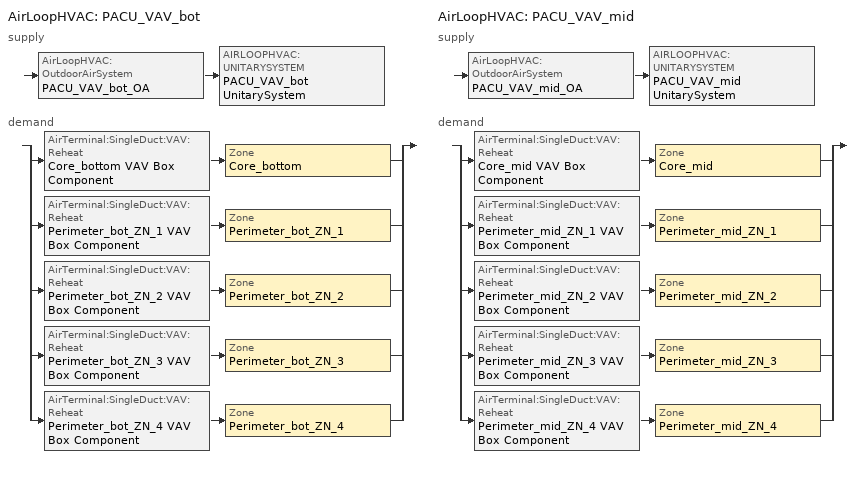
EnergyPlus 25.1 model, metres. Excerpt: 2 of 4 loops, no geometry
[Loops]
AirLoopHVAC 'PACU_VAV_bot'
 supply: AirLoopHVAC:OutdoorAirSystem 'PACU_VAV_bot_OA' > AIRLOOPHVAC:UNITARYSYSTEM 'PACU_VAV_bot UnitarySystem'
 demand: split
  | AirTerminal:SingleDuct:VAV:Reheat 'Core_bottom VAV Box Component' > Zone 'Core_bottom'
  | AirTerminal:SingleDuct:VAV:Reheat 'Perimeter_bot_ZN_1 VAV Box Component' > Zone 'Perimeter_bot_ZN_1'
  | AirTerminal:SingleDuct:VAV:Reheat 'Perimeter_bot_ZN_2 VAV Box Component' > Zone 'Perimeter_bot_ZN_2'
  | AirTerminal:SingleDuct:VAV:Reheat 'Perimeter_bot_ZN_3 VAV Box Component' > Zone 'Perimeter_bot_ZN_3'
  | AirTerminal:SingleDuct:VAV:Reheat 'Perimeter_bot_ZN_4 VAV Box Component' > Zone 'Perimeter_bot_ZN_4'
AirLoopHVAC 'PACU_VAV_mid'
 supply: AirLoopHVAC:OutdoorAirSystem 'PACU_VAV_mid_OA' > AIRLOOPHVAC:UNITARYSYSTEM 'PACU_VAV_mid UnitarySystem'
 demand: split
  | AirTerminal:SingleDuct:VAV:Reheat 'Core_mid VAV Box Component' > Zone 'Core_mid'
  | AirTerminal:SingleDuct:VAV:Reheat 'Perimeter_mid_ZN_1 VAV Box Component' > Zone 'Perimeter_mid_ZN_1'
  | AirTerminal:SingleDuct:VAV:Reheat 'Perimeter_mid_ZN_2 VAV Box Component' > Zone 'Perimeter_mid_ZN_2'
  | AirTerminal:SingleDuct:VAV:Reheat 'Perimeter_mid_ZN_3 VAV Box Component' > Zone 'Perimeter_mid_ZN_3'
  | AirTerminal:SingleDuct:VAV:Reheat 'Perimeter_mid_ZN_4 VAV Box Component' > Zone 'Perimeter_mid_ZN_4'
[DesignSpecification:OutdoorAir] Outdoor Air Method=Flow/Area; Outdoor Air Flow per Zone Floor Area=0.0004318
Name | Outdoor Air Schedule
SZ DSOA Core_bottom; SZ DSOA Perimeter_bot_ZN_1; SZ DSOA Perimeter_bot_ZN_2; SZ DSOA Perimeter_bot_ZN_3; SZ DSOA Perimeter_bot_ZN_4; SZ DSOA Core_mid; SZ DSOA Perimeter_mid_ZN_1; SZ DSOA Perimeter_mid_ZN_3; SZ DSOA Perimeter_mid_ZN_4
SZ DSOA Perimeter_mid_ZN_2 | PERIMETER_MID_ZN_2_OA_Mult
[DesignSpecification:ZoneAirDistribution] Zone Air Distribution Effectiveness in Cooling Mode=1; Zone Air Distribution Effectiveness in Heating Mode=1
Name | Minimum Zone Ventilation Efficiency
VAV_Zone_AirDistribution | 0.6
CM DSZAD Building
[Sizing:Zone] Zone Cooling Design Supply Air Temperature Input Method=SupplyAirTemperature; Zone Cooling Design Supply Air Temperature=12.8; Zone Heating Design Supply Air Temperature Input Method=SupplyAirTemperature; Zone Heating Design Supply Air Temperature=40; Zone Cooling Design Supply Air Humidity Ratio=0.0085; Zone Heating Design Supply Air Humidity Ratio=0.008; Cooling Design Air Flow Method=DesignDay; Cooling Design Air Flow Rate=0; Cooling Minimum Air Flow Fraction=0; Heating Design Air Flow Method=DesignDay; Heating Design Air Flow Rate=0; Design Specification Zone Air Distribution Object=VAV_Zone_AirDistribution; Zone Load Sizing Method=Sensible Load Only No Latent Load; Zone Latent Cooling Design Supply Air Humidity Ratio Input Method=HumidityRatioDifference; Zone Cooling Design Supply Air Humidity Ratio Difference=0.005; Zone Latent Heating Design Supply Air Humidity Ratio Input Method=HumidityRatioDifference; Zone Humidification Design Supply Air Humidity Ratio Difference=0.005
Name | Design Specification Outdoor Air Object
Core_bottom | SZ DSOA Core_bottom
Perimeter_bot_ZN_1 | SZ DSOA Perimeter_bot_ZN_1
Perimeter_bot_ZN_2 | SZ DSOA Perimeter_bot_ZN_2
Perimeter_bot_ZN_3 | SZ DSOA Perimeter_bot_ZN_3
Perimeter_bot_ZN_4 | SZ DSOA Perimeter_bot_ZN_4
Core_mid | SZ DSOA Core_mid
Perimeter_mid_ZN_1 | SZ DSOA Perimeter_mid_ZN_1
Perimeter_mid_ZN_2 | SZ DSOA Perimeter_mid_ZN_2
Perimeter_mid_ZN_3 | SZ DSOA Perimeter_mid_ZN_3
Perimeter_mid_ZN_4 | SZ DSOA Perimeter_mid_ZN_4
[Sizing:System] Type of Load to Size On=Sensible; Design Outdoor Air Flow Rate=0.9561; Central Heating Maximum System Air Flow Ratio=0.3; Preheat Design Temperature=7; Preheat Design Humidity Ratio=0.008; Precool Design Temperature=12.8; Precool Design Humidity Ratio=0.008; Central Cooling Design Supply Air Temperature=12.8; Central Heating Design Supply Air Temperature=40; Type of Zone Sum to Use=Coincident; 100 Outdoor Air in Cooling=No; 100 Outdoor Air in Heating=No; Central Cooling Design Supply Air Humidity Ratio=0.0085; Central Heating Design Supply Air Humidity Ratio=0.008; Cooling Supply Air Flow Rate Method=DesignDay; Cooling Supply Air Flow Rate=0; Heating Supply Air Flow Rate Method=DesignDay; Heating Supply Air Flow Rate=0; System Outdoor Air Method=ZoneSum
PACU_VAV_bot; PACU_VAV_mid
[ZoneControl:Thermostat] Control Type Schedule=Dual Zone Control Type Sched
Name | Zone or ZoneList | Control 1
Core_bottom Thermostat | Core_bottom | Core_bottom Dual SP Control
Perimeter_bot_ZN_1 Thermostat | Perimeter_bot_ZN_1 | Perimeter_bot_ZN_1 Dual SP Control
Perimeter_bot_ZN_2 Thermostat | Perimeter_bot_ZN_2 | Perimeter_bot_ZN_2 Dual SP Control
Perimeter_bot_ZN_3 Thermostat | Perimeter_bot_ZN_3 | Perimeter_bot_ZN_3 Dual SP Control
Perimeter_bot_ZN_4 Thermostat | Perimeter_bot_ZN_4 | Perimeter_bot_ZN_4 Dual SP Control
Core_mid Thermostat | Core_mid | Core_mid Dual SP Control
Perimeter_mid_ZN_1 Thermostat | Perimeter_mid_ZN_1 | Perimeter_mid_ZN_1 Dual SP Control
Perimeter_mid_ZN_2 Thermostat | Perimeter_mid_ZN_2 | Perimeter_mid_ZN_2 Dual SP Control
Perimeter_mid_ZN_3 Thermostat | Perimeter_mid_ZN_3 | Perimeter_mid_ZN_3 Dual SP Control
Perimeter_mid_ZN_4 Thermostat | Perimeter_mid_ZN_4 | Perimeter_mid_ZN_4 Dual SP Control
[ThermostatSetpoint:DualSetpoint]
Name | Heating Setpoint Temperature Schedule | Cooling Setpoint Temperature Schedule
Core_bottom Dual SP Control; Perimeter_bot_ZN_1 Dual SP Control; Perimeter_bot_ZN_2 Dual SP Control; Perimeter_bot_ZN_3 Dual SP Control; Perimeter_bot_ZN_4 Dual SP Control; Core_mid Dual SP Control; Perimeter_mid_ZN_1 Dual SP Control; Perimeter_mid_ZN_3 Dual SP Control; Perimeter_mid_ZN_4 Dual SP Control | HTGSETP_SCH_YES_OPTIMUM | CLGSETP_SCH_YES_OPTIMUM
Perimeter_mid_ZN_2 Dual SP Control | HTGSETP_SCH_YES_OPTIMUM_w_SB | CLGSETP_SCH_YES_OPTIMUM_w_SB
[AirTerminal:SingleDuct:VAV:Reheat] Availability Schedule=Always_On; Maximum Air Flow Rate=AUTOSIZE; Maximum Hot Water or Steam Flow Rate=AUTOSIZE; Minimum Hot Water or Steam Flow Rate=0; Convergence Tolerance=0.001; Damper Heating Action=ReverseWithLimits; Maximum Flow Fraction During Reheat=0.5; Maximum Reheat Air Temperature=40
Name | Zone Minimum Air Flow Input Method | Constant Minimum Air Flow Fraction | Reheat Coil | Minimum Air Flow Fraction Schedule
Core_bottom VAV Box Component | Constant | 0.278 | Core_bottom VAV Box Reheat Coil
Perimeter_bot_ZN_1 VAV Box Component | Constant | 0.184 | Perimeter_bot_ZN_1 VAV Box Reheat Coil
Perimeter_bot_ZN_2 VAV Box Component | Constant | 0.141 | Perimeter_bot_ZN_2 VAV Box Reheat Coil
Perimeter_bot_ZN_3 VAV Box Component | Constant | 0.256 | Perimeter_bot_ZN_3 VAV Box Reheat Coil
Perimeter_bot_ZN_4 VAV Box Component | Constant | 0.137 | Perimeter_bot_ZN_4 VAV Box Reheat Coil
Core_mid VAV Box Component | Constant | 0.331 | Core_mid VAV Box Reheat Coil
Perimeter_mid_ZN_1 VAV Box Component | Constant | 0.164 | Perimeter_mid_ZN_1 VAV Box Reheat Coil
Perimeter_mid_ZN_2 VAV Box Component | Scheduled |  | Perimeter_mid_ZN_2 VAV Box Reheat Coil | Perimeter_mid_ZN_2_MDP_Sch
Perimeter_mid_ZN_3 VAV Box Component | Constant | 0.231 | Perimeter_mid_ZN_3 VAV Box Reheat Coil
Perimeter_mid_ZN_4 VAV Box Component | Constant | 0.116 | Perimeter_mid_ZN_4 VAV Box Reheat Coil
[Zone equipment]
Core_bottom: Core_bottom VAV Box Component
Perimeter_bot_ZN_1: Perimeter_bot_ZN_1 VAV Box Component
Perimeter_bot_ZN_2: Perimeter_bot_ZN_2 VAV Box Component
Perimeter_bot_ZN_3: Perimeter_bot_ZN_3 VAV Box Component
Perimeter_bot_ZN_4: Perimeter_bot_ZN_4 VAV Box Component
Core_mid: Core_mid VAV Box Component
Perimeter_mid_ZN_1: Perimeter_mid_ZN_1 VAV Box Component
Perimeter_mid_ZN_2: Perimeter_mid_ZN_2 VAV Box Component
Perimeter_mid_ZN_3: Perimeter_mid_ZN_3 VAV Box Component
Perimeter_mid_ZN_4: Perimeter_mid_ZN_4 VAV Box Component
[Fan:VariableVolume] Availability Schedule=HVACOperationSchd; Fan Total Efficiency=0.6006; Pressure Rise=1314.72; Maximum Flow Rate=AUTOSIZE; Fan Power Minimum Flow Rate Input Method=Fraction; Fan Power Minimum Flow Fraction=0.25; Motor Efficiency=0.924; Motor In Airstream Fraction=1; Fan Power Coefficient 1=0.0408; Fan Power Coefficient 2=0.088; Fan Power Coefficient 3=-0.0729; Fan Power Coefficient 4=0.9437; Fan Power Coefficient 5=0
PACU_VAV_bot Fan; PACU_VAV_mid Fan
[COIL:COOLING:DX:VARIABLESPEED] Number of Speeds=10; Nominal Speed Level=10; Gross Rated Total Cooling Capacity At Selected Nominal Speed Level=AUTOSIZE; Rated Air Flow Rate At Selected Nominal Speed Level=AUTOSIZE; Nominal Time for Condensate to Begin Leaving the Coil=1000; Initial Moisture Evaporation Rate Divided by SteadyState AC Latent Capacity=1.5; Maximum Cycling Rate=2.5; Latent Capacity Time Constant=60; Fan Delay Time=60; Energy Part Load Fraction Curve=IHP_PLF; Condenser Type=AirCooled; Evaporative Condenser Pump Rated Power Consumption=0; Crankcase Heater Capacity=0; Maximum Outdoor DryBulb Temperature for Crankcase Heater Operation=10; Minimum Outdoor DryBulb Temperature for Compressor Operation=-25; Basin Heater Capacity=0; Basin Heater Setpoint Temperature=2; Speed 1 Reference Unit Gross Rated Total Cooling Capacity=14000; Speed 1 Reference Unit Gross Rated Sensible Heat Ratio=0.8; Speed 1 Reference Unit Gross Rated Cooling COP=4.23; Speed 1 Reference Unit Rated Air Flow Rate=0.5; 2017 Speed 1 Rated Evaporator Fan Power Per Volume Flow Rate=773.3; 2023 Speed 1 Rated Evaporator Fan Power Per Volume Flow Rate=934.4; Speed 1 Total Cooling Capacity Function of Temperature Curve=IHP_SC_CapFT; Speed 1 Total Cooling Capacity Function of Air Flow Fraction Curve=IHP_SC_CapFF; Speed 1 Energy Input Ratio Function of Temperature Curve=IHP_SC_EIRFT; Speed 1 Energy Input Ratio Function of Air Flow Fraction Curve=IHP_SC_EIRFF; Speed 2 Reference Unit Gross Rated Total Cooling Capacity=19600; Speed 2 Reference Unit Gross Rated Sensible Heat Ratio=0.79; Speed 2 Reference Unit Gross Rated Cooling COP=4.58; Speed 2 Reference Unit Rated Air Flow Rate=0.7; 2017 Speed 2 Rated Evaporator Fan Power Per Volume Flow Rate=773.3; 2023 Speed 2 Rated Evaporator Fan Power Per Volume Flow Rate=934.4; Speed 2 Total Cooling Capacity Function of Temperature Curve=IHP_SC_CapFT; Speed 2 Total Cooling Capacity Function of Air Flow Fraction Curve=IHP_SC_CapFF; Speed 2 Energy Input Ratio Function of Temperature Curve=IHP_SC_EIRFT; Speed 2 Energy Input Ratio Function of Air Flow Fraction Curve=IHP_SC_EIRFF; Speed 3 Reference Unit Gross Rated Total Cooling Capacity=25200; Speed 3 Reference Unit Gross Rated Sensible Heat Ratio=0.78; Speed 3 Reference Unit Gross Rated Cooling COP=4.76; Speed 3 Reference Unit Rated Air Flow Rate=0.9; 2017 Speed 3 Rated Evaporator Fan Power Per Volume Flow Rate=773.3; 2023 Speed 3 Rated Evaporator Fan Power Per Volume Flow Rate=934.4; Speed 3 Total Cooling Capacity Function of Temperature Curve=IHP_SC_CapFT; Speed 3 Total Cooling Capacity Function of Air Flow Fraction Curve=IHP_SC_CapFF; Speed 3 Energy Input Ratio Function of Temperature Curve=IHP_SC_EIRFT; Speed 3 Energy Input Ratio Function of Air Flow Fraction Curve=IHP_SC_EIRFF; Speed 4 Reference Unit Gross Rated Total Cooling Capacity=30800; Speed 4 Reference Unit Gross Rated Sensible Heat Ratio=0.77; Speed 4 Reference Unit Gross Rated Cooling COP=4.68; Speed 4 Reference Unit Rated Air Flow Rate=1.1; 2017 Speed 4 Rated Evaporator Fan Power Per Volume Flow Rate=773.3; 2023 Speed 4 Rated Evaporator Fan Power Per Volume Flow Rate=934.4; Speed 4 Total Cooling Capacity Function of Temperature Curve=IHP_SC_CapFT; Speed 4 Total Cooling Capacity Function of Air Flow Fraction Curve=IHP_SC_CapFF; Speed 4 Energy Input Ratio Function of Temperature Curve=IHP_SC_EIRFT; Speed 4 Energy Input Ratio Function of Air Flow Fraction Curve=IHP_SC_EIRFF; Speed 5 Reference Unit Gross Rated Total Cooling Capacity=36400; Speed 5 Reference Unit Gross Rated Sensible Heat Ratio=0.77; Speed 5 Reference Unit Gross Rated Cooling COP=4.55; Speed 5 Reference Unit Rated Air Flow Rate=1.3; 2017 Speed 5 Rated Evaporator Fan Power Per Volume Flow Rate=773.3; 2023 Speed 5 Rated Evaporator Fan Power Per Volume Flow Rate=934.4; Speed 5 Total Cooling Capacity Function of Temperature Curve=IHP_SC_CapFT; Speed 5 Total Cooling Capacity Function of Air Flow Fraction Curve=IHP_SC_CapFF; Speed 5 Energy Input Ratio Function of Temperature Curve=IHP_SC_EIRFT; Speed 5 Energy Input Ratio Function of Air Flow Fraction Curve=IHP_SC_EIRFF; Speed 6 Reference Unit Gross Rated Total Cooling Capacity=42000; Speed 6 Reference Unit Gross Rated Sensible Heat Ratio=0.76; Speed 6 Reference Unit Gross Rated Cooling COP=4.4; Speed 6 Reference Unit Rated Air Flow Rate=1.5; 2017 Speed 6 Rated Evaporator Fan Power Per Volume Flow Rate=773.3; 2023 Speed 6 Rated Evaporator Fan Power Per Volume Flow Rate=934.4; Speed 6 Total Cooling Capacity Function of Temperature Curve=IHP_SC_CapFT; Speed 6 Total Cooling Capacity Function of Air Flow Fraction Curve=IHP_SC_CapFF; Speed 6 Energy Input Ratio Function of Temperature Curve=IHP_SC_EIRFT; Speed 6 Energy Input Ratio Function of Air Flow Fraction Curve=IHP_SC_EIRFF; Speed 7 Reference Unit Gross Rated Total Cooling Capacity=49000; Speed 7 Reference Unit Gross Rated Sensible Heat Ratio=0.76; Speed 7 Reference Unit Gross Rated Cooling COP=4.21; Speed 7 Reference Unit Rated Air Flow Rate=1.75; 2017 Speed 7 Rated Evaporator Fan Power Per Volume Flow Rate=773.3; 2023 Speed 7 Rated Evaporator Fan Power Per Volume Flow Rate=934.4; Speed 7 Total Cooling Capacity Function of Temperature Curve=IHP_SC_CapFT; Speed 7 Total Cooling Capacity Function of Air Flow Fraction Curve=IHP_SC_CapFF; Speed 7 Energy Input Ratio Function of Temperature Curve=IHP_SC_EIRFT; Speed 7 Energy Input Ratio Function of Air Flow Fraction Curve=IHP_SC_EIRFF; Speed 8 Reference Unit Gross Rated Total Cooling Capacity=56000; Speed 8 Reference Unit Gross Rated Sensible Heat Ratio=0.75; Speed 8 Reference Unit Gross Rated Cooling COP=4; Speed 8 Reference Unit Rated Air Flow Rate=2; 2017 Speed 8 Rated Evaporator Fan Power Per Volume Flow Rate=773.3; 2023 Speed 8 Rated Evaporator Fan Power Per Volume Flow Rate=934.4; Speed 8 Total Cooling Capacity Function of Temperature Curve=IHP_SC_CapFT; Speed 8 Total Cooling Capacity Function of Air Flow Fraction Curve=IHP_SC_CapFF; Speed 8 Energy Input Ratio Function of Temperature Curve=IHP_SC_EIRFT; Speed 8 Energy Input Ratio Function of Air Flow Fraction Curve=IHP_SC_EIRFF; Speed 9 Reference Unit Gross Rated Total Cooling Capacity=63000; Speed 9 Reference Unit Gross Rated Sensible Heat Ratio=0.75; Speed 9 Reference Unit Gross Rated Cooling COP=3.85; Speed 9 Reference Unit Rated Air Flow Rate=2.25; 2017 Speed 9 Rated Evaporator Fan Power Per Volume Flow Rate=773.3; 2023 Speed 9 Rated Evaporator Fan Power Per Volume Flow Rate=934.4; Speed 9 Total Cooling Capacity Function of Temperature Curve=IHP_SC_CapFT; Speed 9 Total Cooling Capacity Function of Air Flow Fraction Curve=IHP_SC_CapFF; Speed 9 Energy Input Ratio Function of Temperature Curve=IHP_SC_EIRFT; Speed 9 Energy Input Ratio Function of Air Flow Fraction Curve=IHP_SC_EIRFF; Speed 10 Reference Unit Gross Rated Total Cooling Capacity=70000; Speed 10 Reference Unit Gross Rated Sensible Heat Ratio=0.75; Speed 10 Reference Unit Gross Rated Cooling COP=3.67; Speed 10 Reference Unit Rated Air Flow Rate=2.5; 2017 Speed 10 Rated Evaporator Fan Power Per Volume Flow Rate=773.3; 2023 Speed 10 Rated Evaporator Fan Power Per Volume Flow Rate=934.4; Speed 10 Total Cooling Capacity Function of Temperature Curve=IHP_SC_CapFT; Speed 10 Total Cooling Capacity Function of Air Flow Fraction Curve=IHP_SC_CapFF; Speed 10 Energy Input Ratio Function of Temperature Curve=IHP_SC_EIRFT; Speed 10 Energy Input Ratio Function of Air Flow Fraction Curve=IHP_SC_EIRFF
PACU_VAV_bot IHP SC Coil; PACU_VAV_mid IHP SC Coil
[Coil:Heating:Electric] Availability Schedule=Always_On; Efficiency=1; Nominal Capacity=autosize
Core_bottom VAV Box Reheat Coil; Perimeter_bot_ZN_1 VAV Box Reheat Coil; Perimeter_bot_ZN_2 VAV Box Reheat Coil; Perimeter_bot_ZN_3 VAV Box Reheat Coil; Perimeter_bot_ZN_4 VAV Box Reheat Coil; Core_mid VAV Box Reheat Coil; Perimeter_mid_ZN_1 VAV Box Reheat Coil; Perimeter_mid_ZN_2 VAV Box Reheat Coil; Perimeter_mid_ZN_3 VAV Box Reheat Coil; Perimeter_mid_ZN_4 VAV Box Reheat Coil
[COIL:HEATING:DX:VARIABLESPEED] Number of Speeds=10; Nominal Speed Level=10; Rated Heating Capacity At Selected Nominal Speed Level=AUTOSIZE; Rated Air Flow Rate At Selected Nominal Speed Level=AUTOSIZE; Energy Part Load Fraction Curve=IHP_PLF; Minimum Outdoor DryBulb Temperature for Compressor Operation=-17.78; Outdoor DryBulb Temperature to Turn On Compressor=0; Maximum Outdoor DryBulb Temperature for Defrost Operation=5; Crankcase Heater Capacity=200; Crankcase Heater Capacity Function of Temperature Curve=IHP_PLF; Maximum Outdoor DryBulb Temperature for Crankcase Heater Operation=10; Defrost Strategy=Resistive; Defrost Control=Timed; Defrost Time Period Fraction=0.058333; Resistive Defrost Heater Capacity=0; Speed 1 Reference Unit Gross Rated Heating Capacity=12000; Speed 1 Reference Unit Gross Rated Heating COP=4.6; Speed 1 Reference Unit Rated Air Flow Rate=0.44; 2017 Speed 1 Rated Supply Air Fan Power Per Volume Flow Rate=773.3; 2023 Speed 1 Rated Supply Air Fan Power Per Volume Flow Rate=934.4; Speed 1 Heating Capacity Function of Temperature Curve=IHP_SH_CapFT; Speed 1 Total Heating Capacity Function of Air Flow Fraction Curve=IHP_SH_CapFF; Speed 1 Energy Input Ratio Function of Temperature Curve=IHP_SH_EIRFT; Speed 1 Energy Input Ratio Function of Air Flow Fraction Curve=IHP_SH_EIRFF; Speed 2 Reference Unit Gross Rated Heating Capacity=16800; Speed 2 Reference Unit Gross Rated Heating COP=4.78; Speed 2 Reference Unit Rated Air Flow Rate=0.616; 2017 Speed 2 Rated Supply Air Fan Power Per Volume Flow Rate=773.3; 2023 Speed 2 Rated Supply Air Fan Power Per Volume Flow Rate=934.4; Speed 2 Heating Capacity Function of Temperature Curve=IHP_SH_CapFT; Speed 2 Total Heating Capacity Function of Air Flow Fraction Curve=IHP_SH_CapFF; Speed 2 Energy Input Ratio Function of Temperature Curve=IHP_SH_EIRFT; Speed 2 Energy Input Ratio Function of Air Flow Fraction Curve=IHP_SH_EIRFF; Speed 3 Reference Unit Gross Rated Heating Capacity=21600; Speed 3 Reference Unit Gross Rated Heating COP=4.84; Speed 3 Reference Unit Rated Air Flow Rate=0.792; 2017 Speed 3 Rated Supply Air Fan Power Per Volume Flow Rate=773.3; 2023 Speed 3 Rated Supply Air Fan Power Per Volume Flow Rate=934.4; Speed 3 Heating Capacity Function of Temperature Curve=IHP_SH_CapFT; Speed 3 Total Heating Capacity Function of Air Flow Fraction Curve=IHP_SH_CapFF; Speed 3 Energy Input Ratio Function of Temperature Curve=IHP_SH_EIRFT; Speed 3 Energy Input Ratio Function of Air Flow Fraction Curve=IHP_SH_EIRFF; Speed 4 Reference Unit Gross Rated Heating Capacity=26400; Speed 4 Reference Unit Gross Rated Heating COP=4.78; Speed 4 Reference Unit Rated Air Flow Rate=0.968; 2017 Speed 4 Rated Supply Air Fan Power Per Volume Flow Rate=773.3; 2023 Speed 4 Rated Supply Air Fan Power Per Volume Flow Rate=934.4; Speed 4 Heating Capacity Function of Temperature Curve=IHP_SH_CapFT; Speed 4 Heating Capacity Function of Air Flow Fraction Curve=IHP_SH_CapFF; Speed 4 Energy Input Ratio Function of Temperature Curve=IHP_SH_EIRFT; Speed 4 Energy Input Ratio Function of Air Flow Fraction Curve=IHP_SH_EIRFF; Speed 5 Reference Unit Gross Rated Heating Capacity=31200; Speed 5 Reference Unit Gross Rated Heating COP=4.66; Speed 5 Reference Unit Rated Air Flow Rate=1.144; 2017 Speed 5 Rated Supply Air Fan Power Per Volume Flow Rate=773.3; 2023 Speed 5 Rated Supply Air Fan Power Per Volume Flow Rate=934.4; Speed 5 Heating Capacity Function of Temperature Curve=IHP_SH_CapFT; Speed 5 Heating Capacity Function of Air Flow Fraction Curve=IHP_SH_CapFF; Speed 5 Energy Input Ratio Function of Temperature Curve=IHP_SH_EIRFT; Speed 5 Energy Input Ratio Function of Air Flow Fraction Curve=IHP_SH_EIRFF; Speed 6 Reference Unit Gross Rated Heating Capacity=36000; Speed 6 Reference Unit Gross Rated Heating COP=4.5; Speed 6 Reference Unit Rated Air Flow Rate=1.32; 2017 Speed 6 Rated Supply Air Fan Power Per Volume Flow Rate=773.3; 2023 Speed 6 Rated Supply Air Fan Power Per Volume Flow Rate=934.4; Speed 6 Heating Capacity Function of Temperature Curve=IHP_SH_CapFT; Speed 6 Heating Capacity Function of Air Flow Fraction Curve=IHP_SH_CapFF; Speed 6 Energy Input Ratio Function of Temperature Curve=IHP_SH_EIRFT; Speed 6 Energy Input Ratio Function of Air Flow Fraction Curve=IHP_SH_EIRFF; Speed 7 Reference Unit Gross Rated Heating Capacity=42000; Speed 7 Reference Unit Gross Rated Heating COP=4.32; Speed 7 Reference Unit Rated Air Flow Rate=1.54; 2017 Speed 7 Rated Supply Air Fan Power Per Volume Flow Rate=773.3; 2023 Speed 7 Rated Supply Air Fan Power Per Volume Flow Rate=934.4; Speed 7 Heating Capacity Function of Temperature Curve=IHP_SH_CapFT; Speed 7 Heating Capacity Function of Air Flow Fraction Curve=IHP_SH_CapFF; Speed 7 Energy Input Ratio Function of Temperature Curve=IHP_SH_EIRFT; Speed 7 Energy Input Ratio Function of Air Flow Fraction Curve=IHP_SH_EIRFF; Speed 8 Reference Unit Gross Rated Heating Capacity=48000; Speed 8 Reference Unit Gross Rated Heating COP=4.11; Speed 8 Reference Unit Rated Air Flow Rate=1.76; 2017 Speed 8 Rated Supply Air Fan Power Per Volume Flow Rate=773.3; 2023 Speed 8 Rated Supply Air Fan Power Per Volume Flow Rate=934.4; Speed 8 Heating Capacity Function of Temperature Curve=IHP_SH_CapFT; Speed 8 Heating Capacity Function of Air Flow Fraction Curve=IHP_SH_CapFF; Speed 8 Energy Input Ratio Function of Temperature Curve=IHP_SH_EIRFT; Speed 8 Energy Input Ratio Function of Air Flow Fraction Curve=IHP_SH_EIRFF; Speed 9 Reference Unit Gross Rated Heating Capacity=54000; Speed 9 Reference Unit Gross Rated Heating COP=3.93; Speed 9 Reference Unit Rated Air Flow Rate=1.98; 2017 Speed 9 Rated Supply Air Fan Power Per Volume Flow Rate=773.3; 2023 Speed 9 Rated Supply Air Fan Power Per Volume Flow Rate=934.4; Speed 9 Heating Capacity Function of Temperature Curve=IHP_SH_CapFT; Speed 9 Heating Capacity Function of Air Flow Fraction Curve=IHP_SH_CapFF; Speed 9 Energy Input Ratio Function of Temperature Curve=IHP_SH_EIRFT; Speed 9 Energy Input Ratio Function of Air Flow Fraction Curve=IHP_SH_EIRFF; Speed 10 Reference Unit Gross Rated Heating Capacity=60000; Speed 10 Reference Unit Gross Rated Heating COP=3.5; Speed 10 Reference Unit Rated Air Flow Rate=2.2; 2017 Speed 10 Rated Supply Air Fan Power Per Volume Flow Rate=773.3; 2023 Speed 10 Rated Supply Air Fan Power Per Volume Flow Rate=934.4; Speed 10 Heating Capacity Function of Temperature Curve=IHP_SH_CapFT; Speed 10 Heating Capacity Function of Air Flow Fraction Curve=IHP_SH_CapFF; Speed 10 Energy Input Ratio Function of Temperature Curve=IHP_SH_EIRFT; Speed 10 Energy Input Ratio Function of Air Flow Fraction Curve=IHP_SH_EIRFF
PACU_VAV_bot IHP SH Coil; PACU_VAV_mid IHP SH Coil
[COIL:WATERHEATING:AIRTOWATERHEATPUMP:VARIABLESPEED] Number of Speeds=10; Nominal Speed Level=10; Rated Water Heating Capacity=5000; Rated Evaporator Inlet Air DryBulb Temperature=19.7; Rated Evaporator Inlet Air WetBulb Temperature=13.5; Rated Condenser Inlet Water Temperature=57.2; Rated Evaporator Air Flow Rate=AUTOSIZE; Rated Condenser Water Flow Rate=AUTOSIZE; Evaporator Fan Power Included in Rated COP=No; Condenser Pump Power Included in Rated COP=No; Condenser Pump Heat Included in Rated Heating Capacity and Rated COP=No; Fraction of Condenser Pump Heat to Water=0.1; Crankcase Heater Capacity=0; Maximum Ambient Temperature for Crankcase Heater Operation=10; Evaporator Air Temperature Type for Curve Objects=WetBulbTemperature; Part Load Fraction Correlation Curve=IHP_PLF; Rated Water Heating Capacity at Speed 1=5000; Rated Water Heating COP at Speed 1=4.5; Rated Sensible Heat Ratio at Speed 1=0.85; Speed 1 Reference Unit Rated Air Flow Rate=0.44; Speed 1 Reference Unit Rated Water Flow Rate=5e-05; Speed 1 Reference Unit Water Pump Input Power At Rated Conditions=20; Speed 1 Total WH Capacity Function of Temperature Curve=IHP_DHW_CapFT; Speed 1 Total WH Capacity Function of Air Flow Fraction Curve=IHP_DHW_CapFF; Speed 1 Total WH Capacity Function of Water Flow Fraction Curve=IHP_DHW_CapFF; Speed 1 COP Function of Temperature Curve=IHP_DHW_EIRFT; Speed 1 COP Function of Air Flow Fraction Curve=IHP_DHW_EIRFF; Speed 1 COP Function of Water Flow Fraction Curve=IHP_DHW_EIRFF; Rated Water Heating Capacity at Speed 2=5000; Rated Water Heating COP at Speed 2=4.5; Rated Sensible Heat Ratio at Speed 2=0.85; Speed 2 Reference Unit Rated Air Flow Rate=0.616; Speed 2 Reference Unit Rated Water Flow Rate=7e-05; Speed 2 Reference Unit Water Pump Input Power At Rated Conditions=28; Speed 2 Total WH Capacity Function of Temperature Curve=IHP_DHW_CapFT; Speed 2 Total WH Capacity Function of Air Flow Fraction Curve=IHP_DHW_CapFF; Speed 2 Total WH Capacity Function of Water Flow Fraction Curve=IHP_DHW_CapFF; Speed 2 COP Function of Temperature Curve=IHP_DHW_EIRFT; Speed 2 COP Function of Air Flow Fraction Curve=IHP_DHW_EIRFF; Speed 2 COP Function of Water Flow Fraction Curve=IHP_DHW_EIRFF; Rated Water Heating Capacity at speed 3=5000; Rated Water Heating COP at Speed 3=3.6; Rated Sensible Heat Ratio at Speed 3=0.85; Speed 3 Reference Unit Rated Air Flow Rate=0.792; Speed 3 Reference Unit Rated Water Flow Rate=9e-05; Speed 3 Reference Unit Water Pump Input Power At Rated Conditions=36; Speed 3 Total WH Capacity Function of Temperature Curve=IHP_DHW_CapFT; Speed 3 Total WH Capacity Function of Air Flow Fraction Curve=IHP_DHW_CapFF; Speed 3 Total WH Capacity Function of Water Flow Fraction Curve=IHP_DHW_CapFF; Speed 3 COP Function of Temperature Curve=IHP_DHW_EIRFT; Speed 3 COP Function of Air Flow Fraction Curve=IHP_DHW_EIRFF; Speed 3 COP Function of Water Flow Fraction Curve=IHP_DHW_EIRFF; Rated Water Heating Capacity at Speed 4=5000; Rated Water Heating COP at Speed 4=4.3; Rated Sensible Heat Ratio at Speed 4=0.85; Speed 4 Reference Unit Rated Air Flow Rate=0.968; Speed 4 Reference Unit Rated Water Flow Rate=0.00011; Speed 4 Reference Unit Water Pump Input Power At Rated Conditions=44; Speed 4 Total WH Capacity Function of Temperature Curve=IHP_DHW_CapFT; Speed 4 Total WH Capacity Function of Air Flow Fraction Curve=IHP_DHW_CapFF; Speed 4 Total WH Capacity Function of Water Flow Fraction Curve=IHP_DHW_CapFF; Speed 4 COP Function of Temperature Curve=IHP_DHW_EIRFT; Speed 4 COP Function of Air Flow Fraction Curve=IHP_DHW_EIRFF; Speed 4 COP Function of Water Flow Fraction Curve=IHP_DHW_EIRFF; Rated Water Heating Capacity at Speed 5=5000; Rated Water Heating COP at Speed 5=4.2; Rated Sensible Heat Ratio at Speed 5=0.85; Speed 5 Reference Unit Rated Air Flow Rate=1.144; Speed 5 Reference Unit Rated Water Flow Rate=0.00013; Speed 5 Reference Unit Water Pump Input Power At Rated Conditions=52; Speed 5 Total WH Capacity Function of Temperature Curve=IHP_DHW_CapFT; Speed 5 Total WH Capacity Function of Air Flow Fraction Curve=IHP_DHW_CapFF; Speed 5 Total WH Capacity Function of Water Flow Fraction Curve=IHP_DHW_CapFF; Speed 5 COP Function of Temperature Curve=IHP_DHW_EIRFT; Speed 5 COP Function of Air Flow Fraction Curve=IHP_DHW_EIRFF; Speed 5 COP Function of Water Flow Fraction Curve=IHP_DHW_EIRFF; Rated Water Heating Capacity at Speed 6=5000; Rated Water Heating COP at Speed 6=4.1; Rated Sensible Heat Ratio at Speed 6=0.85; Speed 6 Reference Unit Rated Air Flow Rate=1.32; Speed 6 Reference Unit Rated Water Flow Rate=0.00015; Speed 6 Reference Unit Water Pump Input Power At Rated Conditions=60; Speed 6 Total WH Capacity Function of Temperature Curve=IHP_DHW_CapFT; Speed 6 Total WH Capacity Function of Air Flow Fraction Curve=IHP_DHW_CapFF; Speed 6 Total WH Capacity Function of Water Flow Fraction Curve=IHP_DHW_CapFF; Speed 6 COP Function of Temperature Curve=IHP_DHW_EIRFT; Speed 6 COP Function of Air Flow Fraction Curve=IHP_DHW_EIRFF; Speed 6 COP Function of Water Flow Fraction Curve=IHP_DHW_EIRFF; Rated Water Heating Capacity at Speed 7=5000; Rated Water Heating COP at Speed 7=3.9; Rated Sensible Heat Ratio at Speed 7=0.85; Speed 7 Reference Unit Rated Air Flow Rate=1.54; Speed 7 Reference Unit Rated Water Flow Rate=0.000175; Speed 7 Reference Unit Water Pump Input Power At Rated Conditions=70; Speed 7 Total WH Capacity Function of Temperature Curve=IHP_DHW_CapFT; Speed 7 Total WH Capacity Function of Air Flow Fraction Curve=IHP_DHW_CapFF; Speed 7 Total WH Capacity Function of Water Flow Fraction Curve=IHP_DHW_CapFF; Speed 7 COP Function of Temperature Curve=IHP_DHW_EIRFT; Speed 7 COP Function of Air Flow Fraction Curve=IHP_DHW_EIRFF; Speed 7 COP Function of Water Flow Fraction Curve=IHP_DHW_EIRFF; Rated Water Heating Capacity at Speed 8=5000; Rated Water Heating COP at Speed 8=3.8; Rated Sensible Heat Ratio at Speed 8=0.85; Speed 8 Reference Unit Rated Air Flow Rate=1.76; Speed 8 Reference Unit Rated Water Flow Rate=0.0002; Speed 8 Reference Unit Water Pump Input Power At Rated Conditions=80; Speed 8 Total WH Capacity Function of Temperature Curve=IHP_DHW_CapFT; Speed 8 Total WH Capacity Function of Air Flow Fraction Curve=IHP_DHW_CapFF; Speed 8 Total WH Capacity Function of Water Flow Fraction Curve=IHP_DHW_CapFF; Speed 8 COP Function of Temperature Curve=IHP_DHW_EIRFT; Speed 8 COP Function of Air Flow Fraction Curve=IHP_DHW_EIRFF; Speed 8 COP Function of Water Flow Fraction Curve=IHP_DHW_EIRFF; Rated Water Heating Capacity at Speed 9=5000; Rated Water Heating COP at Speed 9=3.7; Rated Sensible Heat Ratio at Speed 9=0.85; Speed 9 Reference Unit Rated Air Flow Rate=1.98; Speed 9 Reference Unit Rated Water Flow Rate=0.000225; Speed 9 Reference Unit Water Pump Input Power At Rated Conditions=90; Speed 9 Total WH Capacity Function of Temperature Curve=IHP_DHW_CapFT; Speed 9 Total WH Capacity Function of Air Flow Fraction Curve=IHP_DHW_CapFF; Speed 9 Total WH Capacity Function of Water Flow Fraction Curve=IHP_DHW_CapFF; Speed 9 COP Function of Temperature Curve=IHP_DHW_EIRFT; Speed 9 COP Function of Air Flow Fraction Curve=IHP_DHW_EIRFF; Speed 9 COP Function of Water Flow Fraction Curve=IHP_DHW_EIRFF; Rated Water Heating Capacity at Speed 10=5000; Rated Water Heating COP at Speed 10=3.6; Rated Sensible Heat Ratio at Speed 10=0.85; Speed 10 Reference Unit Rated Air Flow Rate=2.2; Speed 10 Reference Unit Rated Water Flow Rate=0.00025; Speed 10 Reference Unit Water Pump Input Power At Rated Conditions=100; Speed 10 Total WH Capacity Function of Temperature Curve=IHP_DHW_CapFT; Speed 10 Total WH Capacity Function of Air Flow Fraction Curve=IHP_DHW_CapFF; Speed 10 Total WH Capacity Function of Water Flow Fraction Curve=IHP_DHW_CapFF; Speed 10 COP Function of Temperature Curve=IHP_DHW_EIRFT; Speed 10 COP Function of Air Flow Fraction Curve=IHP_DHW_EIRFF; Speed 10 COP Function of Water Flow Fraction Curve=IHP_DHW_EIRFF
PACU_VAV_bot IHP DHW Coil; PACU_VAV_mid IHP DHW Coil
[COILSYSTEM:INTEGRATEDHEATPUMP:AIRSOURCE] Indoor Temperature Limit for SCWH Mode=20; Ambient Temperature Limit for SCWH Mode=27; Indoor Temperature above Which WH has Higher Priority=20; Ambient Temperature above Which WH has Higher Priority=20; Flag to Indicate Load Control in SCWH Mode=0; Minimum Speed Level for SCWH Mode=1; Maximum Water Flow Volume before Switching from SCDWH to SCWH Mode=0; Minimum Speed Level for SCDWH Mode=1; Maximum Running Time before Allowing Electric Resistance Heat Use during SHDWH Mode=360; Minimum Speed Level for SHDWH Mode=1
Name | Space Cooling Coil | Space Heating Coil | Dedicated Water Heating Coil | SCWH Coil | SCDWH Cooling Coil | SCDWH Water Heating Coil | SHDWH Heating Coil | SHDWH Water Heating Coil
PACU_VAV_bot IHP | PACU_VAV_bot IHP SC Coil | PACU_VAV_bot IHP SH Coil | PACU_VAV_bot IHP DHW Coil | PACU_VAV_bot IHP SC Coil | PACU_VAV_bot IHP SC Coil | PACU_VAV_bot IHP DHW Coil | PACU_VAV_bot IHP SH Coil | PACU_VAV_bot IHP DHW Coil
PACU_VAV_mid IHP | PACU_VAV_mid IHP SC Coil | PACU_VAV_mid IHP SH Coil | PACU_VAV_mid IHP DHW Coil | PACU_VAV_mid IHP SC Coil | PACU_VAV_mid IHP SC Coil | PACU_VAV_mid IHP DHW Coil | PACU_VAV_mid IHP SH Coil | PACU_VAV_mid IHP DHW Coil
[AIRLOOPHVAC:UNITARYSYSTEM] Control Type=SetPoint; Dehumidification Control Type=None; Availability Schedule=HVACOperationSchd; Fan Placement=DrawThrough; Supply Air Fan Operating Mode Schedule=Always_On; DX Heating Coil Sizing Ratio=1; Use DOAS DX Cooling Coil=No; Minimum Supply Air Temperature=2; Latent Load Control=SensibleOnlyLoadControl; Cooling Supply Air Flow Rate Method=SupplyAirFlowRate; Cooling Supply Air Flow Rate=AUTOSIZE; Heating Supply Air Flow Rate Method=SupplyAirFlowRate; Heating Supply Air Flow Rate=AUTOSIZE; No Load Supply Air Flow Rate Method=SupplyAirFlowRate; No Load Supply Air Flow Rate=AUTOSIZE; No Load Supply Air Flow Rate Control Set To Low Speed=Yes; Maximum Supply Air Temperature=50; Maximum Outdoor DryBulb Temperature for Supplemental Heater Operation=21; Ancillary OnCycle Electric Power=0; Ancillary OffCycle Electric Power=0; Design Heat Recovery Water Flow Rate=0; Maximum Temperature for Heat Recovery=80
Name | Supply Fan | Heating Coil | Cooling Coil
PACU_VAV_bot UnitarySystem | PACU_VAV_bot Fan | PACU_VAV_bot IHP SH Coil | PACU_VAV_bot IHP SC Coil
PACU_VAV_mid UnitarySystem | PACU_VAV_mid Fan | PACU_VAV_mid IHP SH Coil | PACU_VAV_mid IHP SC Coil
[Controller:OutdoorAir] Minimum Outdoor Air Flow Rate=0; Maximum Outdoor Air Flow Rate=AUTOSIZE; Economizer Control Type=DifferentialEnthalpy; Economizer Control Action Type=ModulateFlow; Lockout Type=LockoutWithHeating; Minimum Limit Type=FixedMinimum; Minimum Outdoor Air Schedule=MinOA_MotorizedDamper_Sched
Name | Maximum Fraction of Outdoor Air Schedule | Mechanical Ventilation Controller
PACU_VAV_bot_OA_Controller | VAV_BOT Max OA Fraction | PACU_VAV_bot_DCV
PACU_VAV_mid_OA_Controller | VAV_MID Max OA Fraction | PACU_VAV_mid_DCV
[Controller:MechanicalVentilation] Availability Schedule=MinOA_MotorizedDamper_Sched; Demand Controlled Ventilation=Yes; System Outdoor Air Method=Standard62.1VentilationRateProcedure; Design Specification Zone Air Distribution Object Name 1=CM DSZAD Building; Design Specification Zone Air Distribution Object Name 2=CM DSZAD Building; Design Specification Zone Air Distribution Object Name 3=CM DSZAD Building; Design Specification Zone Air Distribution Object Name 4=CM DSZAD Building; Design Specification Zone Air Distribution Object Name 5=CM DSZAD Building
Name | Zone or ZoneList 1 | Design Specification Outdoor Air Object Name 1 | Zone or ZoneList 2 | Design Specification Outdoor Air Object Name 2 | Zone or ZoneList 3 | Design Specification Outdoor Air Object Name 3 | Zone or ZoneList 4 | Design Specification Outdoor Air Object Name 4 | Zone or ZoneList 5 | Design Specification Outdoor Air Object Name 5
PACU_VAV_bot_DCV | Core_bottom | SZ DSOA Core_bottom | Perimeter_bot_ZN_1 | SZ DSOA Perimeter_bot_ZN_1 | Perimeter_bot_ZN_2 | SZ DSOA Perimeter_bot_ZN_2 | Perimeter_bot_ZN_3 | SZ DSOA Perimeter_bot_ZN_3 | Perimeter_bot_ZN_4 | SZ DSOA Perimeter_bot_ZN_4
PACU_VAV_mid_DCV | Core_mid | SZ DSOA Core_mid | Perimeter_mid_ZN_1 | SZ DSOA Perimeter_mid_ZN_1 | Perimeter_mid_ZN_2 | SZ DSOA Perimeter_mid_ZN_2 | Perimeter_mid_ZN_3 | SZ DSOA Perimeter_mid_ZN_3 | Perimeter_mid_ZN_4 | SZ DSOA Perimeter_mid_ZN_4
[AirLoopHVAC] Design Supply Air Flow Rate=AUTOSIZE
PACU_VAV_bot; PACU_VAV_mid
[EnergyManagementSystem:Sensor]
Name | OutputVariable or OutputMeter Index Key | OutputVariable or OutputMeter
Core_bottom_LSr | Core_bottom | Zone Lights Electricity Rate
Core_bottom_Occ_Sensor | Core_bottom | People Occupant Count
Core_mid_LSr | Core_mid | Zone Lights Electricity Rate
Core_mid_Occ_Sensor | Core_mid | People Occupant Count
Perimeter_bot_ZN_3_LSr | Perimeter_bot_ZN_3 | Zone Lights Electricity Rate
Perimeter_bot_ZN_3_Occ_Sensor | Perimeter_bot_ZN_3 | People Occupant Count
Perimeter_bot_ZN_2_LSr | Perimeter_bot_ZN_2 | Zone Lights Electricity Rate
Perimeter_bot_ZN_2_Occ_Sensor | Perimeter_bot_ZN_2 | People Occupant Count
Perimeter_bot_ZN_1_LSr | Perimeter_bot_ZN_1 | Zone Lights Electricity Rate
Perimeter_bot_ZN_1_Occ_Sensor | Perimeter_bot_ZN_1 | People Occupant Count
Perimeter_bot_ZN_4_LSr | Perimeter_bot_ZN_4 | Zone Lights Electricity Rate
Perimeter_bot_ZN_4_Occ_Sensor | Perimeter_bot_ZN_4 | People Occupant Count
Perimeter_mid_ZN_3_LSr | Perimeter_mid_ZN_3 | Zone Lights Electricity Rate
Perimeter_mid_ZN_3_Occ_Sensor | Perimeter_mid_ZN_3 | People Occupant Count
Perimeter_mid_ZN_2_LSr | Perimeter_mid_ZN_2 | Zone Lights Electricity Rate
Perimeter_mid_ZN_2_Occ_Sensor | Perimeter_mid_ZN_2 | People Occupant Count
Perimeter_mid_ZN_1_LSr | Perimeter_mid_ZN_1 | Zone Lights Electricity Rate
Perimeter_mid_ZN_1_Occ_Sensor | Perimeter_mid_ZN_1 | People Occupant Count
Perimeter_mid_ZN_4_LSr | Perimeter_mid_ZN_4 | Zone Lights Electricity Rate
Perimeter_mid_ZN_4_Occ_Sensor | Perimeter_mid_ZN_4 | People Occupant Count
pacu_vav_bot_OA_VRP | PACU_VAV_bot | Air System Outdoor Air Mechanical Ventilation Requested Mass Flow Rate
pacu_vav_bot_OA | PACU_VAV_bot | Air System Outdoor Air Mass Flow Rate
pacu_vav_bot_SUPPLY_FLOW | PACU_VAV_bot_OA-PACU_VAV_bot_CoolCNode | System Node Standard Density Volume Flow Rate
pacu_vav_mid_OA_VRP | PACU_VAV_mid | Air System Outdoor Air Mechanical Ventilation Requested Mass Flow Rate
pacu_vav_mid_OA | PACU_VAV_mid | Air System Outdoor Air Mass Flow Rate
pacu_vav_mid_SUPPLY_FLOW | PACU_VAV_mid_OA-PACU_VAV_mid_CoolCNode | System Node Standard Density Volume Flow Rate
[EnergyManagementSystem:InternalVariable] Internal Data Type=Zone Floor Area
Name | Internal Data Index Key
Core_bottom_Area | Core_bottom
Core_mid_Area | Core_mid
Perimeter_bot_ZN_3_Area | Perimeter_bot_ZN_3
Perimeter_bot_ZN_2_Area | Perimeter_bot_ZN_2
Perimeter_bot_ZN_1_Area | Perimeter_bot_ZN_1
Perimeter_bot_ZN_4_Area | Perimeter_bot_ZN_4
Perimeter_mid_ZN_3_Area | Perimeter_mid_ZN_3
Perimeter_mid_ZN_2_Area | Perimeter_mid_ZN_2
Perimeter_mid_ZN_1_Area | Perimeter_mid_ZN_1
Perimeter_mid_ZN_4_Area | Perimeter_mid_ZN_4
[SetpointManager:MixedAir] Control Variable=Temperature
Name | Setpoint Node or NodeList
PACU_VAV_bot_CoolC SAT Manager; PACU_VAV_bot_HeatC MixedAir Manager | PACU_VAV_bot_IHP-PACU_VAV_bot FanNode
PACU_VAV_bot_OAMixed Air Temp Manager | PACU_VAV_bot_OA-PACU_VAV_bot_CoolCNode
PACU_VAV_mid_CoolC SAT Manager; PACU_VAV_mid_HeatC MixedAir Manager | PACU_VAV_mid_IHP-PACU_VAV_mid FanNode
PACU_VAV_mid_OAMixed Air Temp Manager | PACU_VAV_mid_OA-PACU_VAV_mid_CoolCNode
[SetpointManager:Warmest] Control Variable=Temperature; Minimum Setpoint Temperature=12.8; Maximum Setpoint Temperature=15.6; Strategy=MaximumTemperature
Name | HVAC Air Loop | Setpoint Node or NodeList
PACU_VAV_bot Supply Air Temperature Manager | PACU_VAV_bot | PACU_VAV_bot Supply Equipment Outlet Node
PACU_VAV_mid Supply Air Temperature Manager | PACU_VAV_mid | PACU_VAV_mid Supply Equipment Outlet Node
[Schedule:Compact]
ALWAYS_ON: Through: 12/31, For: AllDays, Until: 24:00, 1
HVACOperationSchd: Through: 12/31, For: Weekdays SummerDesignDay, Until: 06:00, 0, Until: 22:00, 1, Until: 24:00, 0, For: Saturday WinterDesignDay, Until: 06:00, 0, Until: 18:00, 1, Until: 24:00, 0, For:Sunday Holidays AllOtherDays, Until: 24:00, 0
HTGSETP_SCH_YES_OPTIMUM: Through: 12/31, For: WinterDesignDay, Until: 05:00, 15.6, Until: 06:00, 17.6, Until: 07:00, 19.6, Until: 22:00, 21, Until: 24:00, 15.6, For: Weekdays, Until: 05:00, 15.6, Until: 06:00, 17.8, Until: 07:00, 20, Until: 22:00, 21, Until: 24:00, 15.6, For SummerDesignDay, Until: 24:00, 15.6, For: Saturday, Until: 05:00, 15.6, Until: 06:00, 17.8, Until: 07:00, 20, Until: 17:00, 21, Until: 24:00, 15.6, For:Sunday Holidays AllOtherDays, Until: 24:00, 15.6
HTGSETP_SCH_YES_OPTIMUM_w_SB: Through: 12/31, For: Weekdays, Until: 01:00, 15.6, Until: 02:00, 15.6, Until: 03:00, 15.6, Until: 04:00, 15.6, Until: 05:00, 15.6, Until: 06:00, 17.8, Until: 07:00, 20, Until: 08:00, 21, Until: 09:00, 21, Until: 10:00, 21, Until: 11:00, 20.4444, Until: 12:00, 21, Until: 13:00, 20.4444, Until: 14:00, 21, Until: 15:00, 20.4444, Until: 16:00, 21, Until: 17:00, 21, Until: 18:00, 21, Until: 19:00, 21, Until: 20:00, 21, Until: 21:00, 21, Until: 22:00, 21, Until: 23:00, 15.6, Until: 24:00, 15.6, For: Saturday, Until: 01:00, 15.6, Until: 02:00, 15.6, Until: 03:00, 15.6, Until: 04:00, 15.6, Until: 05:00, 15.6, Until: 06:00, 17.6, Until: 07:00, 20, Until: 08:00, 21, Until: 09:00, 21, Until: 10:00, 21, Until: 11:00, 20.4444, Until: 12:00, 21, Until: 13:00, 20.4444, Until: 14:00, 21, Until: 15:00, 20.4444, Until: 16:00, 21, Until: 17:00, 21, Until: 18:00, 15.6, Until: 19:00, 15.6, Until: 20:00, 15.6, Until: 21:00, 15.6, Until: 22:00, 15.6, Until: 23:00, 15.6, Until: 24:00, 15.6, For: WinterDesignDay, Until: 05:00, 15.6, Until: 06:00, 17.6, Until: 07:00, 19.6, Until: 22:00, 21, Until: 24:00, 15.6, For SummerDesignDay, Until: 24:00, 15.6, For:Sunday Holidays AllOtherDays, Until: 24:00, 15.6
CLGSETP_SCH_YES_OPTIMUM: Through: 12/31, For: SummerDesignDay, Until: 05:00, 26.7, Until: 06:00, 25.7, Until: 07:00, 25, Until: 22:00, 24, Until: 24:00, 26.7, For: Weekdays, Until: 05:00, 26.7, Until: 06:00, 25.6, Until: 07:00, 25, Until: 22:00, 24, Until: 24:00, 26.7, For: Saturday, Until: 05:00, 26.7, Until: 06:00, 25.7, Until: 07:00, 25, Until: 17:00, 24, Until: 24:00, 26.7, For WinterDesignDay, Until: 24:00, 26.7, For:Sunday Holidays AllOtherDays, Until: 24:00, 26.7
CLGSETP_SCH_YES_OPTIMUM_w_SB: Through: 12/31, For: Weekdays, Until: 01:00, 26.7, Until: 02:00, 26.7, Until: 03:00, 26.7, Until: 04:00, 26.7, Until: 05:00, 26.7, Until: 06:00, 25.6, Until: 07:00, 25, Until: 08:00, 24, Until: 09:00, 24, Until: 10:00, 24, Until: 11:00, 24.5556, Until: 12:00, 24, Until: 13:00, 24.5556, Until: 14:00, 24, Until: 15:00, 24.5556, Until: 16:00, 24, Until: 17:00, 24, Until: 18:00, 24, Until: 19:00, 24, Until: 20:00, 24, Until: 21:00, 24, Until: 22:00, 24, Until: 23:00, 26.7, Until: 24:00, 26.7, For: Saturday, Until: 01:00, 26.7, Until: 02:00, 26.7, Until: 03:00, 26.7, Until: 04:00, 26.7, Until: 05:00, 26.7, Until: 06:00, 25.7, Until: 07:00, 25, Until: 08:00, 24, Until: 09:00, 24, Until: 10:00, 24, Until: 11:00, 24.5556, Until: 12:00, 24, Until: 13:00, 24.5556, Until: 14:00, 24, Until: 15:00, 24.5556, Until: 16:00, 24, Until: 17:00, 24, Until: 18:00, 26.7, Until: 19:00, 26.7, Until: 20:00, 26.7, Until: 21:00, 26.7, Until: 22:00, 26.7, Until: 23:00, 26.7, Until: 24:00, 26.7, For: SummerDesignDay, Until: 05:00, 26.7, Until: 06:00, 25.7, Until: 07:00, 25, Until: 22:00, 24, Until: 24:00, 26.7, For WinterDesignDay, Until: 24:00, 26.7, For:Sunday Holidays AllOtherDays, Until: 24:00, 26.7
MinOA_MotorizedDamper_Sched: Through: 12/31, For: Weekdays SummerDesignDay, Until: 07:00, 0, Until: 22:00, 1, Until: 24:00, 0, For: Saturday WinterDesignDay, Until: 07:00, 0, Until: 18:00, 1, Until: 24:00, 0, For:Sunday Holidays AllOtherDays, Until: 24:00, 0
Dual Zone Control Type Sched: Through: 12/31, For: AllDays, Until: 24:00, 4
PERIMETER_MID_ZN_2_OA_Mult: Through: 12/31, For: Weekdays, Until: 01:00, 1, Until: 02:00, 1, Until: 03:00, 1, Until: 04:00, 1, Until: 05:00, 1, Until: 06:00, 1, Until: 07:00, 1, Until: 08:00, 1, Until: 09:00, 1, Until: 10:00, 1, Until: 11:00, 0, Until: 12:00, 1, Until: 13:00, 0, Until: 14:00, 1, Until: 15:00, 0, Until: 16:00, 1, Until: 17:00, 1, Until: 18:00, 1, Until: 19:00, 1, Until: 20:00, 1, Until: 21:00, 1, Until: 22:00, 1, Until: 23:00, 1, Until: 24:00, 1, For: Saturday, Until: 01:00, 1, Until: 02:00, 1, Until: 03:00, 1, Until: 04:00, 1, Until: 05:00, 1, Until: 06:00, 1, Until: 07:00, 1, Until: 08:00, 1, Until: 09:00, 1, Until: 10:00, 1, Until: 11:00, 0, Until: 12:00, 1, Until: 13:00, 0, Until: 14:00, 1, Until: 15:00, 0, Until: 16:00, 1, Until: 17:00, 1, Until: 18:00, 1, Until: 19:00, 1, Until: 20:00, 1, Until: 21:00, 1, Until: 22:00, 1, Until: 23:00, 1, Until: 24:00, 1, For: AllOtherDays, Until: 24:00, 1
PERIMETER_MID_ZN_2_MDP_Sch: Through: 12/31, For: Weekdays, Until: 01:00, 0.119, Until: 02:00, 0.119, Until: 03:00, 0.119, Until: 04:00, 0.119, Until: 05:00, 0.119, Until: 06:00, 0.119, Until: 07:00, 0.119, Until: 08:00, 0.119, Until: 09:00, 0.119, Until: 10:00, 0.119, Until: 11:00, 0.01, Until: 12:00, 0.119, Until: 13:00, 0.01, Until: 14:00, 0.119, Until: 15:00, 0.01, Until: 16:00, 0.119, Until: 17:00, 0.119, Until: 18:00, 0.119, Until: 19:00, 0.119, Until: 20:00, 0.119, Until: 21:00, 0.119, Until: 22:00, 0.119, Until: 23:00, 0.119, Until: 24:00, 0.119, For: Saturday, Until: 01:00, 0.119, Until: 02:00, 0.119, Until: 03:00, 0.119, Until: 04:00, 0.119, Until: 05:00, 0.119, Until: 06:00, 0.119, Until: 07:00, 0.119, Until: 08:00, 0.119, Until: 09:00, 0.119, Until: 10:00, 0.119, Until: 11:00, 0.01, Until: 12:00, 0.119, Until: 13:00, 0.01, Until: 14:00, 0.119, Until: 15:00, 0.01, Until: 16:00, 0.119, Until: 17:00, 0.119, Until: 18:00, 0.119, Until: 19:00, 0.119, Until: 20:00, 0.119, Until: 21:00, 0.119, Until: 22:00, 0.119, Until: 23:00, 0.119, Until: 24:00, 0.119, For: AllOtherDays, Until: 24:00, 0.119
[Schedule:Constant] Hourly Value=1
VAV_BOT Max OA Fraction; VAV_MID Max OA Fraction
[CURVE:QUADRATIC] Minimum Value of x=0; Maximum Value of x=1; Input Unit Type for X=Dimensionless; Output Unit Type=Dimensionless
Name | Coefficient1 Constant | Coefficient2 x | Coefficient3 x2
IHP_SC_CapFF | 0.718664 | 0.413861 | -0.132541
IHP_SC_EIRFF | 1.14349 | -0.13944 | -0.00404779
IHP_SH_CapFF | 0.694045 | 0.474208 | -0.168253
IHP_SH_EIRFF | 2.18542 | -1.94283 | 0.757409
IHP_DHW_CapFF; IHP_DHW_EIRFF | 1 | 0 | 0
IHP_PLF | 0.85 | 0.15 | 0
[CURVE:BIQUADRATIC] Minimum Value of x=12.78; Maximum Value of x=23.89; Minimum Value of y=18.33; Maximum Value of y=51.67; Minimum Curve Output=0.5; Maximum Curve Output=1.5; Input Unit Type for X=Dimensionless; Input Unit Type for Y=Dimensionless; Output Unit Type=Dimensionless
Name | Coefficient1 Constant | Coefficient2 x | Coefficient3 x2 | Coefficient4 y | Coefficient5 y2 | Coefficient6 xy
IHP_SC_CapFT | 0.942588 | 0.00954335 | 0.00068377 | -0.0110427 | 5.249e-06 | -9.72e-06
IHP_SC_EIRFT | 0.342414 | 0.034885 | -0.0006237 | -0.0042375 | 0.000210584 | -0.000116138
IHP_SH_CapFT | 0.566333 | -0.000744164 | -1.03e-05 | 0.00941463 | 5.06e-05 | -0.000181042
IHP_SH_EIRFT | 0.718664 | 0 | 0 | -0.004 | 0.000102 | 0
IHP_DHW_CapFT | 0.563 | 0.0437 | 0.00022 | -0.00897 | -3.8e-05 | -0.00019
IHP_DHW_EIRFT | 0.388 | -0.0135 | 0.000679 | 0.0154 | 0.000378 | -0.000545
